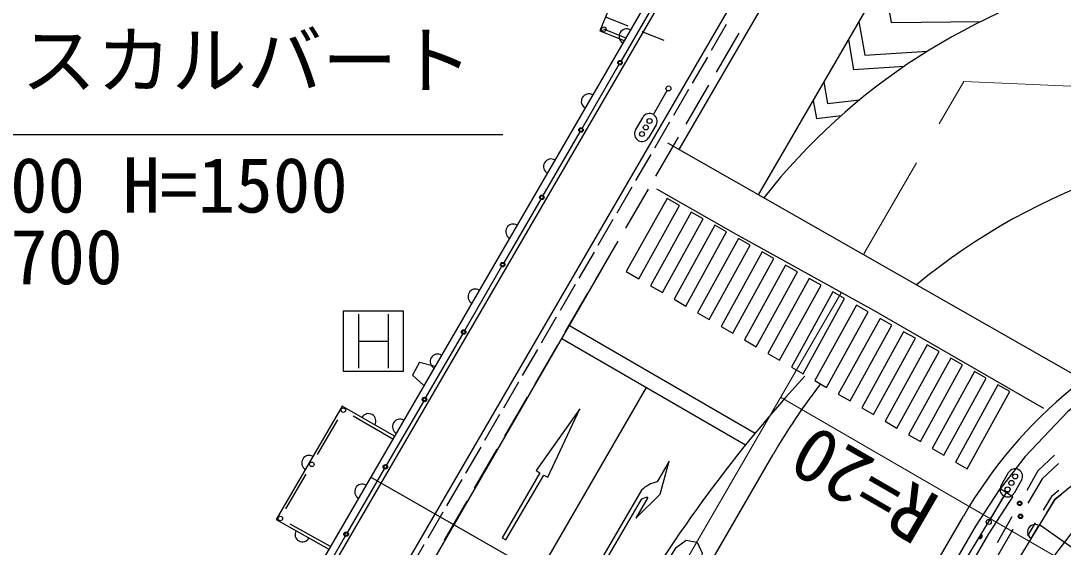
# Model space of a CAD drawing. Units: millimetres, scale not verified. Extents: x 40000 to 680000, y 20000 to 380000.
# Drawn here: x 73796 to 108422, y 265212 to 282715 of the extents above; entities that cross this region are included whole.
import ezdxf
from ezdxf.enums import TextEntityAlignment as Align

# ---------------------------------------------------------------- set-up
doc = ezdxf.new("R2010")
doc.units = ezdxf.units.MM
doc.header["$LTSCALE"] = 1000
doc.linetypes.add('CHAIN', pattern=[18.5, 12, -1.5, 3.5, -1.5])
doc.linetypes.add('DASHED', pattern=[7.5, 6, -1.5])
for name, color, linetype, lineweight in [('M-BGD', 7, 'Continuous', 25), ('M-BGD-EXST', 7, 'Continuous', 25), ('M-BMK', 2, 'CHAIN', 13), ('M-STR-STRC', 7, 'Continuous', 25), ('M-STR-STRD', 7, 'Continuous', 25), ('ライン', 7, 'Continuous', 13)]:
    doc.layers.add(name, color=color, linetype=linetype, lineweight=lineweight)
doc.styles.add('ＭＳ ゴシック', font='')
doc.styles.get('ＭＳ ゴシック').set_extended_font_data('MS Gothic')

msp = doc.modelspace()

# ---------------------------------------------------------------- linework, layer by layer
at = {"layer": 'M-BGD'}
for p, q in [((103209, 293289), (78450, 250644)), ((95663, 278436), (103997, 292803)), ((94586, 286236), (93035, 282383)), ((94964, 283499), (93740, 281389)), ((93222, 282847), (93957, 282551)), ((97230, 282592), (96728, 281727)), ((93035, 282383), (93840, 282059)), ((93877, 282152), (93165, 282438)), ((94421, 282364), (95157, 282068)), ((97644, 282309), (96891, 281012)), ((93665, 281259), (92440, 279149)), ((96603, 281511), (96101, 280646)), ((96640, 280579), (95887, 279282)), ((95975, 280430), (95473, 279565)), ((95348, 279349), (94845, 278484)), ((92365, 279020), (91141, 276910)), ((95636, 278850), (94883, 277553)), ((94720, 278268), (94218, 277403)), ((94092, 277186), (93590, 276322)), ((94632, 277120), (93879, 275823)), ((91066, 276780), (89842, 274670)), ((93465, 276105), (92963, 275241)), ((93628, 275390), (92875, 274093)), ((92837, 275024), (92335, 274160)), ((89766, 274540), (88542, 272430)), ((92210, 273943), (91708, 273078)), ((92624, 273661), (91871, 272363)), ((91582, 272862), (91080, 271997)), ((88467, 272300), (87243, 270190)), ((91620, 271931), (90867, 270634)), ((90955, 271781), (90453, 270916)), ((87043, 271369), (86805, 270930)), ((87043, 271369), (87557, 271229)), ((86805, 270930), (87184, 270588)), ((90327, 270700), (89825, 269835)), ((90616, 270201), (89863, 268904)), ((84475, 269905), (82278, 266127)), ((86206, 268901), (84475, 269905)), ((87167, 270060), (85943, 267950)), ((83652, 268291), (84322, 269444)), ((84835, 269580), (86156, 268814)), ((89700, 269619), (89197, 268754)), ((89072, 268538), (88570, 267673)), ((89612, 268472), (88858, 267174)), ((107595, 267757), (108139, 268275)), ((85868, 267820), (84644, 265710)), ((107226, 267106), (107595, 267757)), ((108273, 267995), (107723, 267483)), ((82604, 266489), (83275, 267643)), ((88444, 267457), (87942, 266592)), ((107723, 267483), (107254, 266670)), ((106748, 266881), (106329, 267153)), ((106538, 267026), (106641, 267051)), ((108282, 267099), (108033, 266899)), ((108148, 266798), (108368, 266976)), ((88607, 266742), (87854, 265445)), ((108033, 266899), (107757, 266446)), ((107879, 266356), (108148, 266798)), ((87817, 266376), (87315, 265511)), ((82278, 266127), (84030, 265151)), ((84079, 265238), (82743, 265982)), ((106240, 265366), (106733, 266236)), ((107497, 266019), (107237, 265591)), ((110032, 264266), (107637, 265960)), ((106755, 265803), (106255, 264937)), ((107358, 265502), (107619, 265929)), ((84569, 265580), (83344, 263470)), ((87189, 265295), (86687, 264430))]:
    msp.add_line(p, q, dxfattribs=at)
at = {"layer": 'M-BGD', "linetype": 'DASHED'}
msp.add_line((85418, 267543), (104706, 256499), dxfattribs=at)
at = {"layer": 'M-BGD'}
for points in [[(101205, 294756), (76596, 252337), (76305, 251886)], [(76652, 251685), (76938, 252128), (101630, 294690)], [(78088, 253599), (63459, 278937), (89803, 278937)], [(115658, 273241), (113921, 272712), (111850, 271874), (109999, 270792), (108576, 269722), (107163, 268227), (106329, 267153)], [(94542, 241325), (94769, 241766), (97251, 246094), (107271, 263438), (108177, 264995), (109715, 267002), (111340, 268395), (113084, 269441), (114920, 270163), (116310, 270591)], [(111343, 268226), (109757, 268096), (108148, 266798), (104229, 260363)], [(92159, 242705), (92404, 243182), (105525, 265916), (106329, 267153)], [(92365, 242586), (92571, 242985), (97286, 251153), (104776, 264129), (106538, 267026)], [(92586, 242458), (92795, 242863), (105951, 265655), (106748, 266881)]]:
    msp.add_lwpolyline(points, dxfattribs=at)
for centre, radius in [((93165, 282438), 75), ((93702, 281324), 75), ((93702, 281324), 60), ((93702, 281324), 50), ((92403, 279084), 75), ((92403, 279084), 60), ((92403, 279084), 50), ((91103, 276845), 75), ((91103, 276845), 60), ((91103, 276845), 50), ((89804, 274605), 75), ((89804, 274605), 60), ((89804, 274605), 50), ((88505, 272365), 75), ((88505, 272365), 60), ((88505, 272365), 50), ((87205, 270125), 75), ((87205, 270125), 60), ((87205, 270125), 50), ((84511, 269769), 75), ((83463, 267967), 75), ((85906, 267885), 75), ((85906, 267885), 60), ((85906, 267885), 50), ((106979, 266671), 75), ((106979, 266671), 60), ((106979, 266671), 50), ((107004, 266237), 75), ((107004, 266237), 60), ((107004, 266237), 50), ((82416, 266165), 75), ((84606, 265645), 75), ((84606, 265645), 60), ((84606, 265645), 50)]:
    msp.add_circle(centre, radius, dxfattribs=at)
for centre, radius, start, end in [((93919, 282196), 250, 59.8801, 239.8801), ((92664, 280034), 250, 59.8801, 239.8801), ((91410, 277871), 250, 59.8801, 239.8801), ((90155, 275709), 250, 59.8801, 239.8801), ((88901, 273546), 250, 59.8801, 239.8801), ((87646, 271384), 250, 59.8801, 239.8801), ((85340, 269403), 250, 329.8801, 149.8801), ((86392, 269221), 250, 59.8801, 239.8801), ((83376, 268016), 250, 59.8268, 239.8268), ((85137, 267059), 250, 59.8801, 239.8801), ((107489, 265716), 250, 58.6656, 238.6656), ((83154, 265639), 250, 150.8889, 330.8889), ((105657, 265577), 75, 238.6863, 58.6863), ((105657, 265577), 60, 238.6863, 58.6863), ((105657, 265577), 50, 238.6863, 58.6863)]:
    msp.add_arc(centre, radius, start, end, dxfattribs=at)
at = {"layer": 'M-BGD-EXST'}
for p, q in [((94808, 279600), (95268, 280393)), ((94215, 279077), (94466, 279509)), ((94899, 279258), (94648, 278826)), ((84508, 273064), (84508, 271064)), ((86508, 273064), (84508, 273064)), ((85008, 272964), (85008, 271164)), ((86008, 271164), (86008, 272964)), ((86508, 271064), (86508, 273064)), ((85008, 272064), (86008, 272064)), ((84508, 271064), (86508, 271064)), ((106361, 267258), (106612, 267691)), ((107044, 267440), (106793, 267007)), ((106451, 266917), (105991, 266124))]:
    msp.add_line(p, q, dxfattribs=at)
for centre in [(95310, 280465), (94683, 279384), (94557, 279168), (94432, 278951), (106702, 267349), (106828, 267565), (106577, 267133), (105949, 266052)]:
    msp.add_circle(centre, 83.3, dxfattribs=at)
for centre, start, end in [((94683, 279384), 329.8668, 149.8668), ((94432, 278951), 149.8668, 329.8668), ((106828, 267565), 329.8668, 149.8668), ((106577, 267133), 149.8668, 329.8668)]:
    msp.add_arc(centre, 250, start, end, dxfattribs=at)
at = {"layer": 'M-BMK'}
for p, q in [((85762, 247276), (105119, 280702)), ((105119, 280702), (123311, 279879))]:
    msp.add_line(p, q, dxfattribs=at)
at = {"layer": 'M-STR-STRC'}
for p, q in [((98298, 276932), (106844, 291655)), ((102458, 284099), (102711, 282654)), ((101639, 282688), (101835, 281571)), ((102711, 282654), (105686, 282688)), ((101288, 282083), (101461, 281096)), ((101835, 281571), (103912, 281701)), ((101461, 281096), (103147, 281202)), ((100469, 280673), (100593, 279965)), ((100118, 280068), (100223, 279469)), ((100593, 279965), (101663, 280088)), ((100223, 279469), (101050, 279565)), ((95276, 278657), (109392, 270598)), ((94917, 277130), (97534, 275635)), ((95263, 276811), (93903, 274378)), ((95675, 276578), (95263, 276811)), ((98479, 276832), (98298, 276932)), ((94329, 274132), (95675, 276578)), ((96067, 276357), (94719, 273906)), ((96459, 276136), (96067, 276357)), ((95108, 273681), (96459, 276136)), ((96851, 275915), (95498, 273455)), ((95888, 273230), (97243, 275694)), ((97243, 275694), (96851, 275915)), ((97534, 275635), (102124, 273096)), ((97635, 275473), (96277, 273004)), ((98027, 275252), (97635, 275473)), ((96667, 272779), (98027, 275252)), ((98419, 275031), (97056, 272553)), ((98811, 274810), (98419, 275031)), ((97446, 272328), (98811, 274810)), ((79101, 250267), (93144, 274518)), ((93903, 274378), (94329, 274132)), ((99203, 274589), (97835, 272103)), ((98225, 271877), (99595, 274368)), ((99595, 274368), (99203, 274589)), ((94719, 273906), (95108, 273681)), ((99987, 274146), (98615, 271652)), ((99004, 271426), (100379, 273925)), ((100379, 273925), (99987, 274146)), ((100771, 273704), (99394, 271201)), ((101163, 273483), (100771, 273704)), ((95498, 273455), (95888, 273230)), ((99783, 270975), (101163, 273483)), ((101555, 273262), (100173, 270750)), ((101947, 273041), (101555, 273262)), ((96277, 273004), (96667, 272779)), ((100563, 270524), (101947, 273041)), ((102124, 273096), (107772, 269838)), ((92022, 272581), (98191, 269008)), ((97056, 272553), (97446, 272328)), ((102339, 272820), (100952, 270299)), ((101342, 270074), (102731, 272599)), ((102731, 272599), (102339, 272820)), ((103123, 272378), (101731, 269848)), ((103515, 272157), (103123, 272378)), ((91772, 272148), (97871, 268615)), ((97835, 272103), (98225, 271877)), ((102121, 269623), (103515, 272157)), ((103907, 271936), (102510, 269397)), ((104299, 271715), (103907, 271936)), ((98615, 271652), (99004, 271426)), ((102900, 269172), (104299, 271715)), ((104691, 271494), (103290, 268946)), ((105083, 271272), (104691, 271494)), ((99394, 271201), (99783, 270975)), ((103679, 268721), (105083, 271272)), ((105474, 271051), (104069, 268495)), ((104458, 268270), (105866, 270830)), ((105866, 270830), (105474, 271051)), ((81913, 248639), (94584, 270519)), ((100173, 270750), (100563, 270524)), ((106258, 270609), (104848, 268044)), ((106650, 270388), (106258, 270609)), ((100952, 270299), (101342, 270074)), ((105237, 267819), (106650, 270388)), ((92367, 269808), (90912, 267762)), ((91301, 267536), (92367, 269808)), ((101731, 269848), (102121, 269623)), ((102510, 269397), (102900, 269172)), ((103290, 268946), (103679, 268721)), ((104069, 268495), (104458, 268270)), ((86097, 246385), (98785, 268295)), ((95333, 268077), (94930, 267386)), ((95038, 266975), (95333, 268077)), ((104848, 268044), (105237, 267819)), ((91042, 267687), (89781, 265528)), ((90912, 267762), (91042, 267687)), ((89911, 265452), (91171, 267611)), ((91171, 267611), (91301, 267536)), ((94419, 267105), (92553, 263910)), ((94224, 266177), (95038, 266975)), ((92683, 263834), (94422, 266814)), ((94627, 266868), (94224, 266177)), ((91648, 243001), (105111, 266248)), ((89781, 265528), (89911, 265452))]:
    msp.add_line(p, q, dxfattribs=at)
for centre, radius, start, end in [((114998, 263866), 21000, 103.8321, 141.8723), ((116958, 257771), 21000, 87.4116, 129.6794), ((118524, 258480), 15500, 108.5241, 149.9245), ((134067, 239424), 46500, 137.3927, 149.9245), ((116958, 257771), 21000, 142.2079, 149.9245), ((95134, 266407), 1000, 101.8132, 135.7144), ((94649, 266368), 500, 92.4802, 116.9749)]:
    msp.add_arc(centre, radius, start, end, dxfattribs=at)
at = {"layer": 'M-STR-STRD'}
for points in [[(85215, 247357), (92728, 260531), (95564, 265204), (95900, 265449), (96269, 265378)], [(96269, 265378), (96429, 265013), (96322, 264478), (86094, 246878)]]:
    msp.add_lwpolyline(points, dxfattribs=at)
at = {"layer": 'ライン'}
msp.add_line((116343, 260174), (99036, 270197), dxfattribs=at)

# ---------------------------------------------------------------- texts
at = {"layer": 'M-BGD', "style": 'ＭＳ ゴシック'}
msp.add_text('ボックスカルバート', height=1833, dxfattribs=at).set_placement((66303, 279937), align=Align.BOTTOM_LEFT)
for s, p in [('B=1500 H=1500', (68449, 277256)), ('L=22700', (68449, 274872))]:
    msp.add_text(s, height=1833, dxfattribs=at).set_placement(p, align=Align.MIDDLE_LEFT)
at = {"layer": 'M-BMK', "style": 'ＭＳ ゴシック'}
msp.add_text('R=20', height=1833, rotation=149.925, dxfattribs=at).set_placement((101803, 267288), align=Align.MIDDLE_CENTER)

doc.saveas('drawing.dxf')
